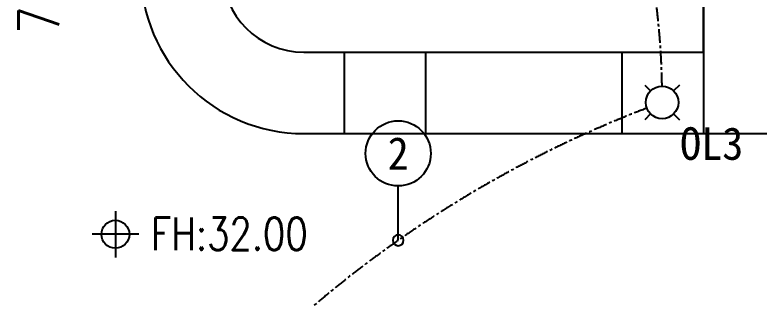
# Model space of a CAD drawing. Header units: millimetres. Extents: x 1145859089 to 1147511753, y -1047484727 to -1047247487.
# Drawn here: x 1146315079 to 1146342470, y -1047322461 to -1047312026 of the extents above; entities that cross this region are included whole.
import ezdxf
from ezdxf.enums import TextEntityAlignment as Align
from ezdxf.xclip import XClip

# ---------------------------------------------------------------- set-up
doc = ezdxf.new("R2010")
doc.units = ezdxf.units.MM
doc.header["$LTSCALE"] = 100
doc.header["$MEASUREMENT"] = 0
doc.header["$XCLIPFRAME"] = 2
doc.linetypes.add('CENTERX2', pattern=[4, 2.5, -0.5, 0.5, -0.5])
doc.layers.get('0').update_dxf_attribs({"linetype": 'CONTINUOUS'})
for name, color, linetype in [('01-전등등기구', 2, 'CONTINUOUS'), ('L-지중매입', 3, 'CENTERX2'), ('TEXT', 7, 'CONTINUOUS'), ('TEXT-기호', 2, 'CONTINUOUS'), ('XREF', 135, 'CONTINUOUS'), ('단지배치도$0$S240910', 33, 'CONTINUOUS'), ('단지배치도$0$W240910', 135, 'CONTINUOUS')]:
    doc.layers.add(name, color=color, linetype=linetype)
doc.styles.add('단지배치도$0$WS1', font='romans.shx', dxfattribs={"width": 0.8, "bigfont": 'whgtxt.shx'})
doc.styles.add('돋움체', font='DotumChe.ttf')

# ---------------------------------------------------------------- blocks, each defined once
blk = doc.blocks.new('단지배치도$0$zw$9902')
at = {"layer": '단지배치도$0$W240910'}
for p, q in [((71750, 57970, 0), (71750, 63798, 0)), ((71750, 61170, 0), (71750, 54970, 0)), ((57040, 57970, 0), (71750, 57970, 0)), ((58520, 57970, 0), (58520, 54970, 0)), ((61520, 57970, 0), (61520, 54970, 0)), ((68750, 57970, 0), (68750, 54970, 0)), ((57040, 54970, 0), (97826, 54970, 0)), ((58520, 54970), (97826, 54970)), ((50104, 52118), (50104, 50404)), ((50962, 51261), (49247, 51261))]:
    blk.add_line(p, q, dxfattribs=at)
blk.add_circle((50104, 51261), 514, dxfattribs=at)
for radius in [6000, 3000]:
    blk.add_arc((57040, 60970, 0), radius, 180, 270, dxfattribs=at)
at = {"layer": '단지배치도$0$S240910', "style": '단지배치도$0$WS1', "width": 0.8}
blk.add_text('7.0M 단지내도로', height=1500, rotation=90, dxfattribs=at).set_placement((48038, 58633))
blk.add_text('FH:32.00', height=1200, dxfattribs=at).set_placement((51422, 50679))
blk = doc.blocks.new('단지배치도')
blk.add_blockref('단지배치도$0$zw$9902', (141034, 142437))
blk = doc.blocks.new('L옥외보안등')
at = {"layer": '01-전등등기구', "linetype": 'Continuous', "ltscale": 2}
for p, q in [((0, 3.181), (0.53, 2.651)), ((3.181, 3.181), (2.651, 2.651)), ((0.53, 0.53), (0, 0)), ((2.651, 0.53), (3.181, 0))]:
    blk.add_line(p, q, dxfattribs=at)
at = {"layer": '01-전등등기구'}
blk.add_circle((1.59, 1.59), 1.499, dxfattribs=at)
blk = doc.blocks.new('A$C742764A1')
at = {"layer": 'TEXT-기호', "color": 6}
blk.add_line((0.5, 0.5), (0.5, 5.5), dxfattribs=at)
blk.add_circle((0.5, 0.5), 0.5, dxfattribs=at)
blk.add_circle((0.5, 0.5), 0.5, dxfattribs=at)

msp = doc.modelspace()

# ---------------------------------------------------------------- linework, layer by layer
at = {"layer": 'L-지중매입', "ltscale": 2}
for centre, radius, start, end in [((1146311100.157025, -1047315071.94456), 27801.087256, 0.8671176166, 28.3949090549), ((1146353329.357653, -1047354681.135488), 41987.188518, 110.9175631249, 139.2806510141)]:
    msp.add_arc(centre, radius, start, end, dxfattribs=at)
at = {"layer": 'TEXT-기호', "color": 6}
msp.add_circle((1146329187.039098, -1047317128.952814), 1200, dxfattribs=at)

# ---------------------------------------------------------------- block references
at = {"layer": '01-전등등기구', "linetype": 'Continuous', "ltscale": 2, "xscale": 400.0000000000001, "yscale": 400.0000000000001, "zscale": 400.0000000000001}
msp.add_blockref('L옥외보안등', (1146338264.512546, -1047315887.136391), dxfattribs=at)
at = {"layer": 'TEXT-기호', "linetype": 'Continuous', "ltscale": 2, "xscale": -400, "yscale": 400, "zscale": 400, "rotation": 359.9999999999949}
msp.add_blockref('A$C742764A1', (1146329387.045926, -1047320528.955021), dxfattribs=at)
at = {"layer": 'XREF'}
ref = msp.add_blockref('단지배치도', (1146127639.433662, -1047513806.462535), dxfattribs=at)
XClip(ref).set_block_clipping_path([(72982.4064819524, 34919.7593965302), (360382.4067475507, 255319.7593436702)])

# ---------------------------------------------------------------- texts
at = {"layer": 'TEXT', "style": '돋움체'}
msp.add_text('OL3', height=1200, dxfattribs=at).set_placement((1146339561.363938, -1047316767.040153), align=Align.MIDDLE_LEFT)
at = {"layer": 'TEXT-기호', "color": 6, "style": '돋움체'}
msp.add_text('2', height=1200, dxfattribs=at).set_placement((1146329187.039098, -1047317128.952814), align=Align.MIDDLE)

doc.saveas('drawing.dxf')
